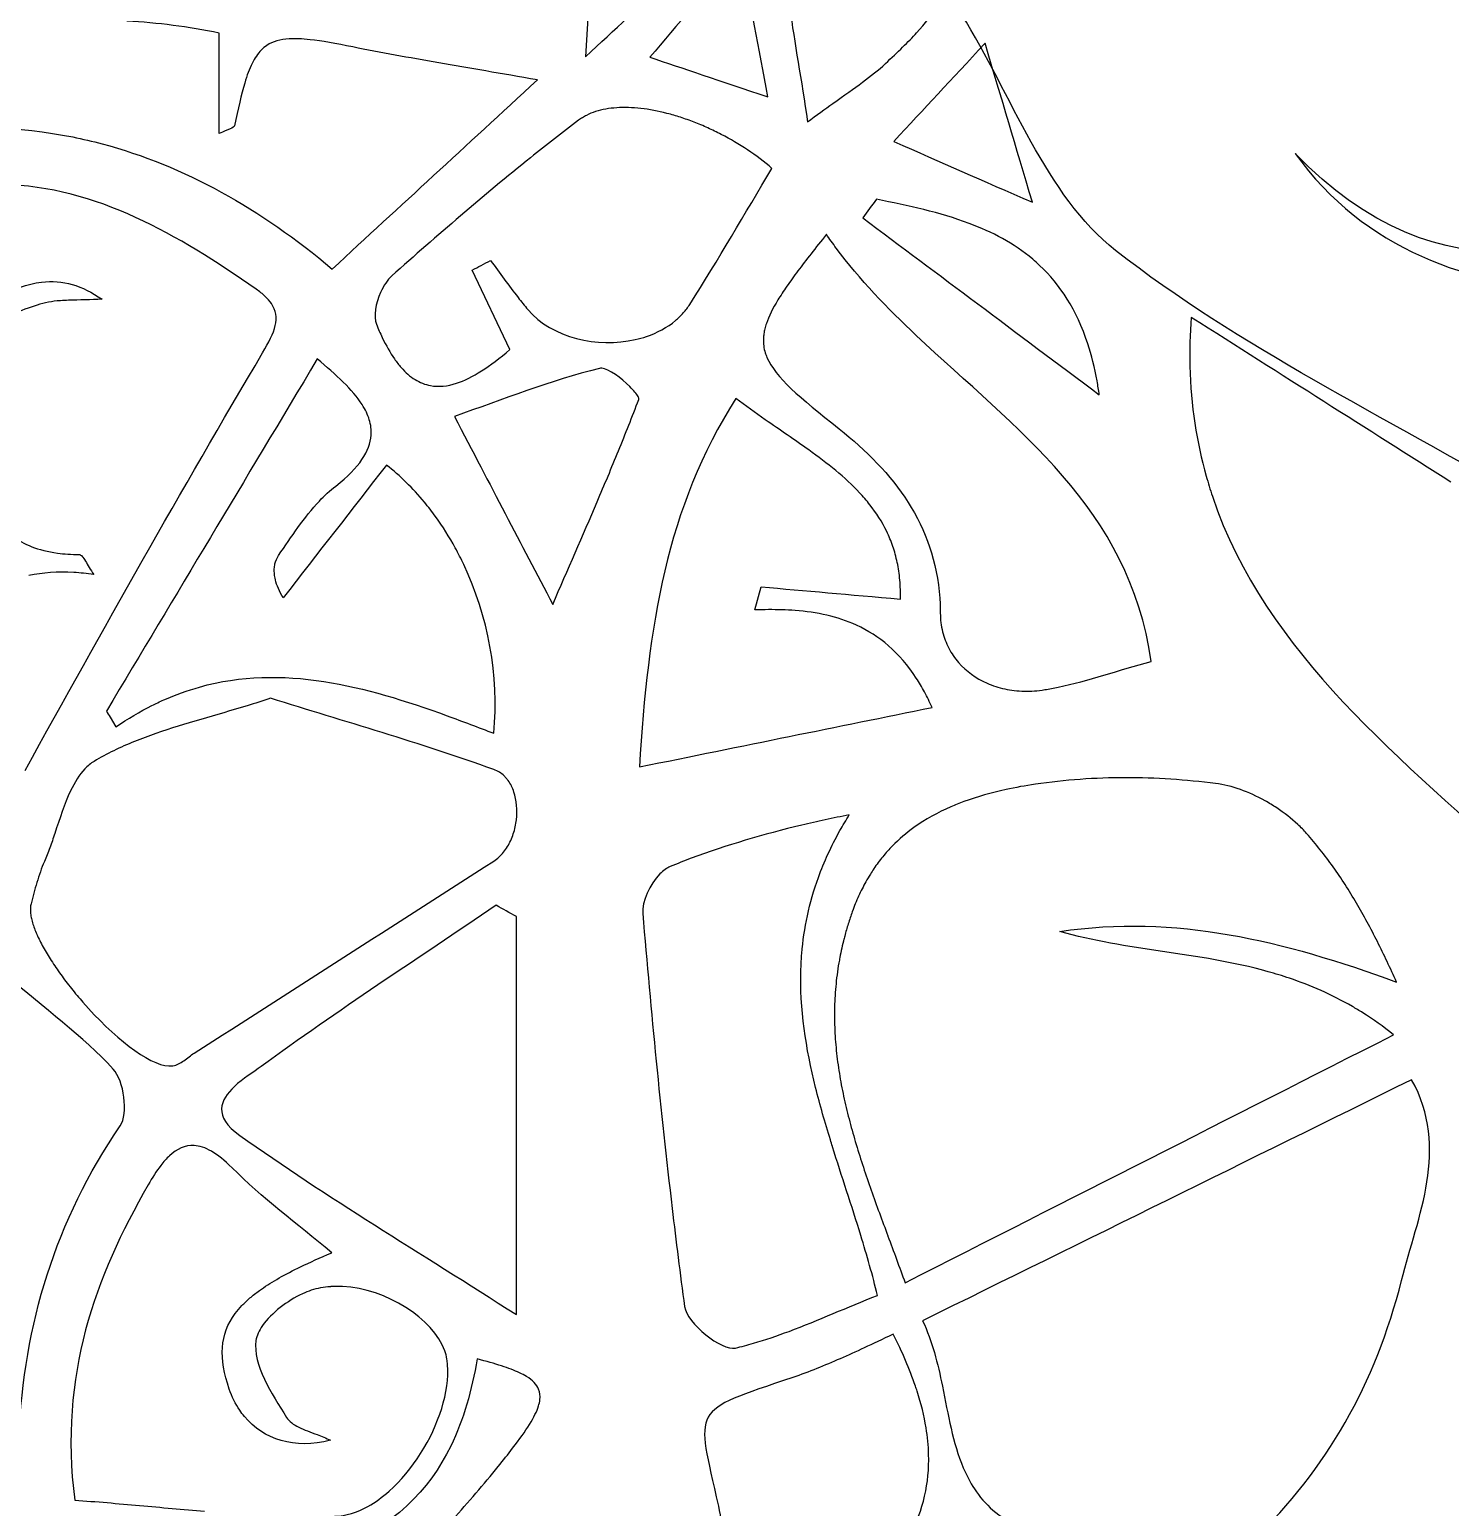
# Model space of a CAD drawing. Extents: x 0 to 430, y 0 to 430.
# Drawn here: x 214.98 to 259.7, y 295.85 to 342.36 of the extents above; entities that cross this region are included whole.
import ezdxf

# ---------------------------------------------------------------- set-up
doc = ezdxf.new("R2010")
doc.units = 0
doc.layers.add('Calque_1', color=7, linetype='CONTINUOUS')

msp = doc.modelspace()

# ---------------------------------------------------------------- linework, layer by layer
at = {"layer": 'Calque_1', "color": 7}
for points in [[(220.94553, 339.08778), (220.94553, 342.24624)], [(242.89709, 342.2537), (242.89709, 342.25422)], [(245.05, 341.93058), (245.04949, 341.93006)], [(222.27103, 341.715), (222.27052, 341.715)], [(221.98164, 341.29229), (221.98164, 341.29177)], [(233.82847, 339.90343), (233.82847, 339.90332)], [(236.32392, 339.2642), (236.32341, 339.2642)], [(216.33858, 338.97775), (216.3391, 338.97775)], [(217.25997, 338.76278), (217.26049, 338.76278)], [(246.53829, 336.9221), (246.5388, 336.9221), (246.5388, 336.92261)], [(240.36497, 335.48196), (240.36497, 335.48248)], [(230.0902, 332.29149), (230.09071, 332.29201), (228.90422, 334.78591)], [(226.02636, 334.08938), (226.02636, 334.08887)], [(238.81318, 334.28092), (238.81318, 334.28041)], [(215.94739, 333.82566), (215.94687, 333.82566)], [(222.58833, 333.73938), (222.58833, 333.7399)], [(235.309, 333.20359), (235.30951, 333.20359)], [(242.88161, 332.73536), (242.8811, 332.73536)], [(224.03386, 331.99378), (224.03423, 331.99378)], [(232.98513, 331.70139), (232.98459, 331.70129)], [(251.49816, 331.76536), (251.49816, 331.76485)], [(234.12769, 330.80842), (234.12769, 330.80893)], [(237.21124, 330.75277), (237.21069, 330.75251)], [(225.44515, 330.55665), (225.44515, 330.55717)], [(239.5036, 329.12806), (239.50309, 329.12806)], [(252.01027, 328.30718), (252.01027, 328.30666)], [(252.20509, 327.67414), (252.20509, 327.67362)], [(216.58506, 325.82303), (216.58557, 325.82303)], [(216.63417, 325.78113), (216.63469, 325.78062)], [(216.73856, 325.63437), (216.73856, 325.63386)], [(242.28635, 325.58667), (242.28635, 325.58719)], [(216.85741, 325.43283), (216.85741, 325.43232)], [(222.68045, 325.38694), (222.68045, 325.38746)], [(237.80187, 324.09581), (238.00289, 324.82238)], [(243.62578, 324.4624), (243.62578, 324.46188)], [(243.64228, 323.99215), (243.64228, 323.99163)], [(243.66038, 323.69449), (243.66038, 323.69397)], [(241.00271, 323.61599), (241.00219, 323.61599)], [(246.60231, 321.5474), (246.60283, 321.5474)], [(217.39588, 320.91021), (217.39588, 320.9097)], [(222.56604, 321.31615), (222.56611, 321.31581)], [(243.38292, 321.02648), (243.38241, 321.027)], [(217.51008, 320.72211), (217.69767, 320.41257)], [(229.58945, 320.21362), (229.58945, 320.21413)], [(249.46671, 318.81463), (249.46731, 318.8147)], [(216.26778, 318.39868), (216.26778, 318.39816)], [(230.14489, 318.55405), (230.14489, 318.55456)], [(230.22289, 318.36439), (230.22289, 318.36491)], [(253.86179, 318.08961), (253.86127, 318.08961)], [(230.26319, 317.26886), (230.26319, 317.26937)], [(230.12211, 316.84097), (230.12211, 316.84149)], [(215.61563, 316.60809), (215.61563, 316.60757)], [(215.44561, 316.17969), (215.44561, 316.17918)], [(241.54944, 315.95338), (241.54944, 315.95286)], [(215.20841, 315.52237), (215.20841, 315.52185)], [(256.74016, 314.87069), (256.74016, 314.8712)], [(215.00787, 314.57617), (215.00787, 314.57565)], [(215.02497, 314.84489), (215.02497, 314.84437)], [(215.03057, 314.42114), (215.03057, 314.42063)], [(230.3, 301.92013), (230.3, 314.44288)], [(257.07761, 314.27176), (257.07761, 314.27228)], [(215.20829, 313.88681), (215.20829, 313.88629)], [(215.40777, 313.48632), (215.40777, 313.4858)], [(240.63322, 313.83361), (240.63322, 313.83309)], [(215.6615, 313.06205), (215.6615, 313.06154)], [(239.28293, 313.27916), (239.28293, 313.27968)], [(215.96019, 312.62435), (215.96019, 312.62384)], [(239.25603, 312.80529), (239.25603, 312.80581)], [(216.29557, 312.18355), (216.29557, 312.18304)], [(240.35908, 312.33289), (240.35908, 312.33237)], [(216.65885, 311.74947), (216.65885, 311.74896)], [(240.32108, 310.86528), (240.32108, 310.86476)], [(257.90653, 310.72368), (257.90653, 310.7242), (257.90601, 310.7242)], [(219.83282, 309.91065), (219.83334, 309.91065)], [(240.37788, 310.14077), (240.37788, 310.14026)], [(240.47865, 309.42041), (240.47865, 309.41989)], [(240.61818, 308.70314), (240.61818, 308.70262)], [(240.79181, 307.98794), (240.79181, 307.98742)], [(220.15439, 307.23946), (220.15437, 307.23975)], [(240.24668, 307.2046), (240.24668, 307.20512)], [(240.99387, 307.27325), (240.99387, 307.27273)], [(219.10689, 306.61136), (219.10689, 306.61085)], [(241.99174, 304.39384), (241.99174, 304.39332)], [(224.48694, 303.86344), (224.48642, 303.86396)], [(242.53331, 302.92364), (242.53331, 302.92313)], [(222.21371, 302.67899), (222.21423, 302.67951)], [(241.66313, 302.52427), (241.66365, 302.52427)], [(221.45097, 301.95759), (221.45097, 301.95811)], [(235.59322, 302.17235), (235.59322, 302.17183)], [(222.30931, 301.57467), (222.30931, 301.57415)], [(242.16129, 301.30162), (242.16078, 301.30162)], [(230.13875, 300.1988), (230.13823, 300.19931)], [(230.40127, 300.08769), (230.40075, 300.08821)], [(230.61779, 299.97194), (230.61728, 299.97245)], [(231.0002, 299.57144), (231.0002, 299.57196)], [(242.91269, 299.51258), (242.91269, 299.5131)], [(221.59411, 298.90765), (221.59411, 298.90817)], [(221.73777, 298.71645), (221.73777, 298.71696)], [(227.94821, 298.96377), (227.94821, 298.96429)], [(228.23346, 297.78396), (228.23346, 297.78344)], [(244.36478, 297.10084), (244.36529, 297.10033)], [(244.71617, 296.43577), (244.71617, 296.43525)]]:
    msp.add_lwpolyline(points, dxfattribs=at)
for points in [[(245.05, 341.93058)], [(241.63159, 337.01822)], [(240.05543, 335.91656)], [(251.53437, 333.30119)], [(240.77844, 317.64634)], [(229.66593, 314.80048)], [(258.47655, 309.31302)], [(229.06957, 300.52436)]]:
    msp.add_lwpolyline(points, close=True, dxfattribs=at)
for points in [[(0.14455, 214.99998), (0.14454, 333.66137), (96.33861, 429.85544), (215, 429.85545)], [(215, 429.85545), (333.66139, 429.85544), (429.85545, 333.66137), (429.85545, 214.99998)], [(233.05177, 351.90154), (232.86002, 348.4226), (232.68739, 345.2915), (232.47868, 341.50218)], [(232.47868, 341.50218), (234.32284, 343.23572), (235.79126, 344.49396), (237.1094, 345.89364)], [(242.89709, 342.25422), (244.01924, 343.47744), (243.8541, 344.08073), (242.6351, 345.7863)], [(237.34608, 344.83737), (236.21354, 343.50267), (235.37397, 342.51349), (234.50284, 341.48667)], [(238.21373, 340.23921), (237.9172, 341.81229), (237.67263, 343.1092), (237.3466, 344.83789)], [(238.91129, 343.04022), (239.04054, 341.94708), (239.28245, 340.78228), (239.45958, 339.45077)], [(249.15818, 335.40777), (246.95757, 337.13395), (245.89243, 340.30716), (244.3169, 342.82646)], [(220.94553, 342.24624), (219.97671, 342.44838), (219.00964, 342.56958), (218.04287, 342.62503)], [(222.44673, 341.86021), (222.38383, 341.81861), (222.32576, 341.77051), (222.27103, 341.715)], [(223.15005, 342.0664), (222.86366, 342.0497), (222.63531, 341.9851), (222.44673, 341.86021)], [(223.80583, 342.0401), (223.55771, 342.0676), (223.34098, 342.0776), (223.15005, 342.0664)], [(225.15251, 341.81117), (224.62081, 341.91839), (224.17799, 341.99884), (223.80583, 342.0401)], [(241.91163, 341.28684), (242.31042, 341.65618), (242.63818, 341.97149), (242.89709, 342.2537)], [(245.04949, 341.93006), (243.9536, 340.748), (243.1563, 339.88872), (242.18041, 338.83619)], [(246.5388, 336.92261), (246.00157, 338.72918), (245.58582, 340.12836), (245.05, 341.93058)], [(222.11704, 341.52638), (222.06904, 341.45608), (222.02424, 341.37836), (221.98164, 341.29229)], [(222.27052, 341.715), (222.21582, 341.6595), (222.16501, 341.5967), (222.11704, 341.52638)], [(227.85984, 341.31094), (226.91239, 341.47558), (226.03055, 341.63408), (225.15251, 341.81117)], [(234.50284, 341.48667), (235.50369, 341.15002), (236.70789, 340.74543), (238.21373, 340.23921)], [(221.86021, 341.0091), (221.82161, 340.90634), (221.78451, 340.79515), (221.74858, 340.67476)], [(221.98164, 341.29177), (221.93904, 341.20567), (221.89874, 341.11187), (221.86021, 341.0091)], [(230.96043, 340.77299), (229.81993, 340.97523), (228.80726, 341.1463), (227.85984, 341.31094)], [(240.25901, 340.0311), (240.97817, 340.54434), (241.47554, 340.88283), (241.91163, 341.28684)], [(221.74858, 340.67476), (221.64071, 340.3135), (221.54162, 339.87118), (221.43284, 339.33427)], [(224.50294, 334.82349), (226.68426, 336.83321), (228.6719, 338.66484), (230.96043, 340.77299)], [(239.45958, 339.45077), (239.75465, 339.66977), (240.01922, 339.85997), (240.25901, 340.0311)], [(232.25389, 339.50249), (232.00002, 339.31022), (231.74692, 339.1156), (231.49579, 338.91958)], [(232.37533, 339.58569), (232.33333, 339.55959), (232.29273, 339.53189), (232.25389, 339.50249)], [(232.50658, 339.65909), (232.46158, 339.63629), (232.41738, 339.61179), (232.37533, 339.58569)], [(232.79391, 339.7764), (232.69278, 339.7438), (232.59672, 339.7047), (232.50658, 339.65909)], [(233.45898, 339.89732), (233.22016, 339.88142), (232.99638, 339.84162), (232.79391, 339.7764)], [(233.82847, 339.90332), (233.70197, 339.90732), (233.57832, 339.90532), (233.45898, 339.89732)], [(234.21759, 339.87553), (234.08519, 339.89053), (233.95499, 339.89973), (233.82847, 339.90343)], [(235.03976, 339.72102), (234.7587, 339.79332), (234.48275, 339.84557), (234.21759, 339.87553)], [(235.46454, 339.59752), (235.32196, 339.64362), (235.18029, 339.68482), (235.03976, 339.72102)], [(235.89398, 339.44507), (235.75061, 339.50067), (235.60713, 339.55141), (235.46454, 339.59752)], [(210.99627, 339.10694), (212.85629, 339.37494), (214.63548, 339.31992), (216.33858, 338.97775)], [(221.43284, 339.33427), (221.41804, 339.26147), (221.22589, 339.22454), (220.94553, 339.08778)], [(236.32341, 339.2642), (236.18055, 339.3289), (236.03733, 339.38947), (235.89398, 339.44507)], [(236.74974, 339.0575), (236.60867, 339.1308), (236.46678, 339.19954), (236.32392, 339.2642)], [(238.34344, 337.99038), (237.859, 338.40401), (237.31401, 338.76434), (236.74974, 339.0575)], [(216.3391, 338.97775), (216.64858, 338.91555), (216.9555, 338.8437), (217.25997, 338.76278)], [(217.26049, 338.76278), (219.84969, 338.07455), (222.2587, 336.71659), (224.50294, 334.82349)], [(231.49579, 338.91958), (231.24467, 338.72357), (230.99458, 338.52572), (230.74597, 338.32633)], [(242.18041, 338.83619), (243.67772, 338.17874), (244.93974, 337.6241), (246.53829, 336.9221)], [(230.74597, 338.32633), (229.25382, 337.12957), (227.80508, 335.87496), (226.37569, 334.6046)], [(269.17202, 337.99054), (264.08842, 335.0238), (259.34702, 333.77017), (254.80637, 338.46117)], [(254.80637, 338.46117), (257.0165, 335.41022), (260.19494, 334.35596), (263.82936, 334.04365)], [(235.75806, 333.71054), (236.65498, 335.12056), (237.48916, 336.57076), (238.34344, 337.99038)], [(222.1067, 334.19155), (219.65201, 335.89577), (217.11, 337.40753), (214.11649, 337.48799)], [(241.63161, 337.01822), (241.48798, 336.82326), (241.34371, 336.62825), (241.20011, 336.43325)], [(244.54511, 336.26065), (243.6298, 336.60259), (242.63442, 336.81551), (241.63159, 337.01822)], [(241.20011, 336.43325), (243.5883, 334.64744), (245.97649, 332.862), (248.64617, 330.86615)], [(245.60034, 335.78109), (245.26454, 335.96675), (244.91123, 336.12387), (244.54511, 336.26065)], [(240.05548, 335.91648), (239.71373, 335.48544), (239.41557, 335.10461), (239.16147, 334.76358)], [(240.36497, 335.48248), (240.25909, 335.62506), (240.15592, 335.76949), (240.05543, 335.91656)], [(246.55067, 335.13152), (246.25451, 335.38126), (245.93614, 335.59543), (245.60034, 335.78109)], [(242.8811, 332.73536), (241.97286, 333.59118), (241.10607, 334.48405), (240.36497, 335.48196)], [(262.12855, 327.52501), (257.62647, 330.18841), (253.04643, 332.35766), (249.15818, 335.40777)], [(228.90422, 334.78591), (229.0987, 334.8879), (229.29292, 334.98933), (229.48713, 335.09132)], [(229.48713, 335.09132), (229.77906, 334.70511), (230.0577, 334.30729), (230.35478, 333.9255)], [(246.76823, 334.93721), (246.69693, 335.00431), (246.6248, 335.069), (246.55067, 335.13152)], [(248.28338, 332.4676), (247.93181, 333.53964), (247.409, 334.3339), (246.76823, 334.93721)], [(215.02083, 334.34865), (215.13487, 334.37755), (215.24714, 334.39895), (215.35776, 334.41275)], [(215.35776, 334.41275), (216.02145, 334.49505), (216.62995, 334.30705), (217.25894, 333.87376)], [(226.37569, 334.6046), (226.24348, 334.48707), (226.12018, 334.29916), (226.02636, 334.08938)], [(239.16147, 334.76358), (239.03443, 334.59307), (238.91814, 334.43291), (238.81318, 334.28092)], [(214.31131, 334.08303), (214.55712, 334.20265), (214.7929, 334.29092), (215.02083, 334.34865)], [(222.39299, 333.96314), (222.31329, 334.03804), (222.21825, 334.11411), (222.1067, 334.19155)], [(222.58833, 333.7399), (222.53753, 333.8143), (222.4728, 333.88812), (222.39299, 333.96314)], [(226.02636, 334.08887), (225.87013, 333.73933), (225.79495, 333.32947), (225.89407, 333.08583)], [(230.35478, 333.9255), (230.45378, 333.79824), (230.55473, 333.67298), (230.65915, 333.55033)], [(238.81318, 334.28041), (238.70832, 334.12856), (238.61424, 333.98543), (238.53154, 333.84943)], [(215.21462, 333.68717), (214.72014, 333.51656), (214.14156, 333.3371), (213.69275, 333.05775)], [(215.94687, 333.82566), (215.6925, 333.80576), (215.44654, 333.76716), (215.21462, 333.68717)], [(216.20422, 333.84016), (216.11782, 333.83716), (216.03218, 333.83216), (215.94739, 333.82566)], [(217.25894, 333.87376), (216.90594, 333.84666), (216.54976, 333.85336), (216.20422, 333.84016)], [(222.31341, 332.18857), (222.70001, 332.84268), (222.89251, 333.29335), (222.58833, 333.73938)], [(230.65915, 333.55033), (231.43332, 332.64146), (232.84997, 332.33193), (234.04189, 332.60206)], [(235.55343, 333.43975), (235.62853, 333.52435), (235.69705, 333.6146), (235.75806, 333.71054)], [(238.53154, 333.84943), (238.36589, 333.57704), (238.2449, 333.3337), (238.16877, 333.1089)], [(225.89407, 333.08583), (225.95357, 332.93943), (226.01413, 332.80159), (226.07597, 332.6719)], [(234.39226, 332.70026), (234.73364, 332.81606), (235.04702, 332.98435), (235.309, 333.20359)], [(235.30951, 333.20359), (235.39691, 333.27669), (235.47836, 333.3552), (235.55343, 333.43975)], [(238.16877, 333.1089), (238.14977, 333.0527), (238.13357, 332.99809), (238.12017, 332.94405)], [(251.53436, 333.30119), (251.49736, 332.77325), (251.48576, 332.26188), (251.49816, 331.76536)], [(259.71268, 328.12011), (257.06731, 329.79405), (254.42345, 331.4702), (251.53437, 333.30119)], [(226.07597, 332.6719), (226.19964, 332.4125), (226.32814, 332.18606), (226.46251, 331.99287)], [(234.04189, 332.60206), (234.1611, 332.62906), (234.27841, 332.66166), (234.39226, 332.70026)], [(238.07367, 332.62986), (238.06767, 332.47762), (238.08677, 332.33139), (238.13157, 332.18648)], [(238.08867, 332.78437), (238.08067, 332.73217), (238.07577, 332.68061), (238.07367, 332.62986)], [(238.12017, 332.94405), (238.10667, 332.88985), (238.09647, 332.83675), (238.08867, 332.78437)], [(250.27961, 322.47656), (249.59628, 327.29957), (245.99585, 329.80091), (242.88161, 332.73536)], [(214.83841, 319.04519), (217.26984, 323.45993), (219.74986, 327.84946), (222.31341, 332.18857)], [(228.41795, 331.23009), (228.90948, 331.38984), (229.46227, 331.7452), (230.09071, 332.29049)], [(230.09071, 332.29049), (230.09055, 332.29075), (230.09046, 332.29126), (230.0902, 332.29149)], [(238.13157, 332.18648), (238.14647, 332.13818), (238.16417, 332.09048), (238.18477, 332.0423)], [(248.57587, 331.29971), (248.49867, 331.72197), (248.40057, 332.11025), (248.28338, 332.4676)], [(224.03423, 331.99378), (221.74038, 328.16423), (219.56828, 324.53739), (217.39588, 320.91021)], [(225.44515, 330.55717), (225.14386, 331.0293), (224.63167, 331.49657), (224.03386, 331.99378)], [(226.46251, 331.99287), (226.52971, 331.89627), (226.59847, 331.80795), (226.6687, 331.72777)], [(226.6687, 331.72777), (226.7389, 331.64757), (226.81068, 331.57563), (226.88419, 331.51176)], [(232.91589, 331.69729), (231.37453, 331.32042), (229.8879, 330.71904), (228.34873, 330.18627)], [(232.98459, 331.70129), (232.95959, 331.70329), (232.93639, 331.70207), (232.91589, 331.69729)], [(233.87396, 331.12106), (233.60718, 331.38757), (233.21239, 331.68202), (232.98513, 331.70139)], [(238.18477, 332.0423), (238.45296, 331.41617), (239.2039, 330.78918), (240.45388, 329.79592)], [(251.49816, 331.76485), (251.52916, 330.52375), (251.70935, 329.3772), (252.01027, 328.30718)], [(226.88419, 331.51176), (227.0312, 331.384), (227.18508, 331.2891), (227.34669, 331.22599)], [(227.34669, 331.22599), (227.42749, 331.19449), (227.51043, 331.17069), (227.59526, 331.15519)], [(227.59526, 331.15519), (227.84973, 331.10859), (228.12293, 331.13429), (228.41795, 331.23009)], [(248.64617, 330.86615), (248.62517, 331.01458), (248.60157, 331.15896), (248.57587, 331.29971)], [(233.51482, 329.10468), (233.73302, 329.63963), (233.94525, 330.17569), (234.14889, 330.71492)], [(234.12769, 330.80893), (234.08579, 330.88963), (233.99239, 331.00272), (233.87396, 331.12106)], [(234.14889, 330.71492), (234.15689, 330.73582), (234.14837, 330.76832), (234.12769, 330.80842)], [(237.21069, 330.75251), (235.0134, 327.30261), (234.44429, 323.59468), (234.17212, 319.15476)], [(238.13366, 330.07942), (237.82424, 330.29562), (237.51448, 330.51841), (237.21124, 330.75277)], [(225.67149, 330.08175), (225.62259, 330.24136), (225.54545, 330.39941), (225.44515, 330.55665)], [(225.72939, 329.59599), (225.74129, 329.76069), (225.72039, 329.92198), (225.67149, 330.08175)], [(228.34873, 330.18627), (229.50577, 327.9719), (230.4256, 326.21152), (231.4426, 324.2657)], [(239.50309, 329.12806), (239.0614, 329.44452), (238.59793, 329.75504), (238.13366, 330.07942)], [(240.45388, 329.79592), (242.18097, 328.42344), (243.46586, 326.76996), (243.62578, 324.4624)], [(224.61369, 327.99453), (225.36372, 328.57952), (225.69371, 329.10191), (225.72939, 329.59599)], [(232.84406, 327.50168), (233.07248, 328.03643), (233.29663, 328.56977), (233.51482, 329.10468)], [(241.09937, 327.78396), (240.64155, 328.27369), (240.09239, 328.70619), (239.5036, 329.12806)], [(226.20981, 328.65341), (225.12923, 327.26433), (224.04678, 325.8724), (222.96401, 324.48054)], [(227.40715, 327.48656), (227.04436, 327.9248), (226.64345, 328.31764), (226.20981, 328.65341)], [(224.10003, 327.52273), (224.2613, 327.69339), (224.43159, 327.85254), (224.61369, 327.99453)], [(252.01027, 328.30666), (252.07047, 328.09279), (252.13549, 327.88204), (252.20509, 327.67414)], [(222.81535, 325.80862), (223.21348, 326.39306), (223.61637, 327.01075), (224.10003, 327.52273)], [(227.757, 327.03387), (227.64467, 327.18957), (227.52808, 327.34047), (227.40715, 327.48656)], [(231.4426, 324.2657), (231.91431, 325.35881), (232.38723, 326.43221), (232.84406, 327.50168)], [(241.42493, 327.40517), (241.3227, 327.53552), (241.21385, 327.6615), (241.09937, 327.78396)], [(252.20509, 327.67362), (253.87703, 322.68055), (258.21074, 319.36756), (262.13575, 315.74257)], [(228.37661, 326.04788), (228.18853, 326.39241), (227.98166, 326.72248), (227.757, 327.03387)], [(241.95358, 326.56543), (241.80784, 326.86652), (241.6294, 327.14446), (241.42493, 327.40517)], [(242.14685, 326.09569), (242.09105, 326.25853), (242.02646, 326.41488), (241.95358, 326.56543)], [(214.44251, 326.4225), (214.78328, 326.15676), (215.24108, 325.96679), (215.86103, 325.88403)], [(228.64429, 325.52078), (228.55999, 325.7), (228.47064, 325.87562), (228.37661, 326.04788)], [(242.22385, 325.84661), (242.20055, 325.93141), (242.17475, 326.01427), (242.14685, 326.09569)], [(215.86103, 325.88403), (216.06773, 325.85643), (216.29249, 325.84073), (216.53696, 325.83803)], [(216.53696, 325.83803), (216.55306, 325.83803), (216.56886, 325.83303), (216.58506, 325.82303)], [(216.58557, 325.82303), (216.60167, 325.81303), (216.61767, 325.79903), (216.63417, 325.78113)], [(216.63469, 325.78062), (216.66769, 325.74472), (216.70199, 325.69422), (216.73856, 325.63437)], [(216.73856, 325.63386), (216.77526, 325.57386), (216.81456, 325.50502), (216.85741, 325.43283)], [(222.70115, 325.54094), (222.72305, 325.63944), (222.76135, 325.72938), (222.81535, 325.80862)], [(242.28635, 325.58719), (242.26785, 325.67549), (242.24715, 325.76184), (242.22385, 325.84661)], [(242.36745, 325.03477), (242.35075, 325.22658), (242.32335, 325.41008), (242.28635, 325.58667)], [(216.3701, 325.27368), (215.8614, 325.30058), (215.39045, 325.26768), (214.95624, 325.18018)], [(216.67964, 325.24988), (216.57489, 325.26008), (216.47184, 325.26828), (216.3701, 325.27368)], [(216.99849, 325.21218), (216.89088, 325.22728), (216.78424, 325.23968), (216.67964, 325.24988)], [(216.85741, 325.43232), (216.90031, 325.36012), (216.94671, 325.28491), (216.99849, 325.21218)], [(222.68545, 325.22209), (222.67945, 325.27889), (222.67845, 325.33367), (222.68045, 325.38694)], [(222.68045, 325.38746), (222.68345, 325.44076), (222.69045, 325.49169), (222.70115, 325.54094)], [(222.71545, 325.04743), (222.70115, 325.10713), (222.69125, 325.16533), (222.68545, 325.22209)], [(229.58945, 320.21413), (229.76285, 322.03119), (229.4034, 323.90785), (228.64429, 325.52078)], [(222.96401, 324.48054), (222.84086, 324.67681), (222.75841, 324.86836), (222.71545, 325.04743)], [(238.00289, 324.82238), (239.3856, 324.70014), (240.76848, 324.5776), (242.38505, 324.43429)], [(242.38505, 324.43429), (242.39005, 324.64278), (242.38426, 324.84296), (242.36745, 325.03477)], [(243.62578, 324.46188), (243.63638, 324.30821), (243.64188, 324.15173), (243.64228, 323.99215)], [(238.23285, 324.10381), (238.09034, 324.10328), (237.94667, 324.10081), (237.80187, 324.09581)], [(239.07259, 324.07591), (238.79829, 324.09721), (238.51788, 324.10511), (238.23285, 324.10381)], [(241.00219, 323.61599), (240.40672, 323.88805), (239.75833, 324.02279), (239.07259, 324.07591)], [(243.64228, 323.99163), (243.64254, 323.8904), (243.64828, 323.79125), (243.66038, 323.69449)], [(243.66038, 323.69397), (243.68388, 323.50014), (243.72998, 323.31612), (243.79577, 323.14258)], [(242.88683, 321.94684), (242.3548, 322.76511), (241.7171, 323.2895), (241.00271, 323.61599)], [(243.79577, 323.14258), (243.82867, 323.05578), (243.86637, 322.9715), (243.90894, 322.8904)], [(243.90894, 322.8904), (243.99404, 322.72823), (244.09798, 322.5779), (244.21796, 322.44082)], [(220.32645, 321.6683), (222.94551, 322.40201), (225.53814, 321.7029), (228.11719, 320.76655)], [(244.21796, 322.44082), (244.45792, 322.16665), (244.76257, 321.94575), (245.113, 321.79125)], [(247.34646, 321.6642), (248.31165, 321.86566), (249.26218, 322.19921), (250.27961, 322.47656)], [(243.14418, 321.51276), (243.06148, 321.66595), (242.97552, 321.81044), (242.88683, 321.94684)], [(219.20197, 321.26265), (219.57727, 321.42943), (219.95228, 321.5635), (220.32645, 321.6683)], [(243.38241, 321.027), (243.30601, 321.19788), (243.22686, 321.35957), (243.14418, 321.51276)], [(245.113, 321.79125), (245.28823, 321.71395), (245.47504, 321.65344), (245.67059, 321.6109)], [(245.67059, 321.6109), (245.76839, 321.5896), (245.86838, 321.5727), (245.97031, 321.5608)], [(245.97031, 321.5608), (246.17402, 321.5368), (246.38562, 321.5319), (246.60231, 321.5474)], [(246.60283, 321.5474), (246.71127, 321.5554), (246.82071, 321.5679), (246.93149, 321.5862)], [(246.93149, 321.5862), (247.07021, 321.6091), (247.20857, 321.6354), (247.34646, 321.6642)], [(217.39588, 320.9097), (217.43388, 320.8471), (217.47208, 320.78467), (217.51008, 320.72211)], [(217.69767, 320.41257), (218.07461, 320.67283), (218.4511, 320.89589), (218.8268, 321.08488)], [(218.8268, 321.08488), (218.95189, 321.14778), (219.07702, 321.2071), (219.20197, 321.26265)], [(221.8261, 321.07965), (220.84213, 320.77919), (219.87005, 320.52557), (218.95444, 320.20632)], [(222.56611, 321.31581), (222.31943, 321.23301), (222.07198, 321.15477), (221.8261, 321.07965)], [(226.07745, 320.23405), (224.90198, 320.599), (223.72691, 320.95104), (222.56604, 321.31615)], [(234.17212, 319.15476), (237.47011, 319.82502), (240.37104, 320.41443), (243.38292, 321.02648)], [(228.11719, 320.76655), (228.60844, 320.58818), (229.09907, 320.40094), (229.58945, 320.21362)], [(218.95444, 320.20632), (218.72565, 320.12652), (218.49956, 320.04233), (218.27851, 319.95259)], [(229.5899, 319.0734), (228.42861, 319.49101), (227.25292, 319.86909), (226.07745, 320.23405)], [(218.27851, 319.95259), (217.83629, 319.77302), (217.41071, 319.56995), (217.00779, 319.32937)], [(216.71685, 319.09321), (216.53993, 318.90729), (216.39494, 318.66825), (216.26778, 318.39868)], [(216.85586, 319.2224), (216.80756, 319.1831), (216.76096, 319.1396), (216.71685, 319.09321)], [(217.00779, 319.32937), (216.95479, 319.29777), (216.90425, 319.26187), (216.85586, 319.2224)], [(229.76611, 318.9881), (229.71171, 319.0222), (229.6527, 319.0508), (229.5899, 319.0734)], [(229.91649, 318.87028), (229.87029, 318.91448), (229.82059, 318.95398), (229.76611, 318.9881)], [(229.98469, 318.79228), (229.96239, 318.81848), (229.94119, 318.84668), (229.91649, 318.87028)], [(230.04309, 318.72458), (230.02549, 318.74908), (230.00409, 318.76958), (229.98469, 318.79228)], [(230.14489, 318.55456), (230.11499, 318.61476), (230.08109, 318.6717), (230.04309, 318.72458)], [(246.63337, 318.61006), (246.32151, 318.56366), (246.01288, 318.50879), (245.7094, 318.44315)], [(249.46731, 318.8147), (248.51432, 318.81391), (247.56203, 318.7484), (246.63337, 318.61006)], [(252.30581, 318.63222), (251.37362, 318.75157), (250.41969, 318.81543), (249.46671, 318.81463)], [(253.86127, 318.08961), (253.35911, 318.36865), (252.81582, 318.56701), (252.30581, 318.63222)], [(216.26778, 318.39816), (216.07703, 317.99379), (215.92689, 317.52179), (215.77272, 317.06129)], [(230.22289, 318.36491), (230.20089, 318.43081), (230.17469, 318.49401), (230.14489, 318.55405)], [(230.30039, 317.49416), (230.33529, 317.79527), (230.31069, 318.10056), (230.22289, 318.36439)], [(245.7094, 318.44315), (245.25418, 318.34465), (244.81094, 318.22178), (244.387, 318.06591)], [(240.77843, 317.64634), (240.52257, 317.59624), (240.26977, 317.54463), (240.02034, 317.49079)], [(240.48285, 317.15025), (240.57525, 317.31512), (240.67382, 317.4804), (240.77844, 317.64634)], [(243.96997, 317.899), (243.55953, 317.72013), (243.17118, 317.50548), (242.8119, 317.24632)], [(244.387, 318.06591), (244.24568, 318.01391), (244.10671, 317.9586), (243.96997, 317.899)], [(254.22921, 317.86585), (254.11005, 317.94485), (253.98722, 318.01989), (253.86179, 318.08961)], [(254.89118, 317.34702), (254.69169, 317.53278), (254.46777, 317.70764), (254.22921, 317.86585)], [(230.12211, 316.84149), (230.18351, 316.97643), (230.23083, 317.12069), (230.26319, 317.26886)], [(230.26319, 317.26937), (230.27939, 317.34357), (230.29169, 317.4188), (230.30039, 317.49416)], [(239.28137, 317.32336), (238.06346, 317.03392), (236.91597, 316.6918), (235.80509, 316.27898)], [(240.02034, 317.49079), (239.7709, 317.43699), (239.52491, 317.38124), (239.28137, 317.32336)], [(242.8119, 317.24632), (242.57249, 317.07364), (242.34611, 316.88119), (242.13494, 316.66651)], [(255.17127, 317.06125), (255.08487, 317.15845), (254.99083, 317.25423), (254.89118, 317.34702)], [(215.77272, 317.06129), (215.72132, 316.9078), (215.66962, 316.75608), (215.61563, 316.60809)], [(230.01928, 316.64667), (230.05708, 316.70867), (230.09148, 316.77358), (230.12211, 316.84097)], [(239.80537, 315.67953), (239.98195, 316.16552), (240.20557, 316.65562), (240.48285, 317.15025)], [(255.60121, 316.5481), (255.46243, 316.72327), (255.31945, 316.89451), (255.17127, 317.06125)], [(215.61563, 316.60757), (215.56163, 316.45975), (215.50552, 316.31616), (215.44561, 316.17969)], [(229.58519, 316.18933), (229.64369, 316.22673), (229.69882, 316.26943), (229.75056, 316.31646)], [(229.75056, 316.31646), (229.80226, 316.36346), (229.85036, 316.41466), (229.89525, 316.46994)], [(229.89525, 316.46994), (229.94005, 316.52524), (229.98145, 316.58456), (230.01928, 316.64667)], [(235.80509, 316.27898), (235.58307, 316.19648), (235.36196, 316.11097), (235.1426, 316.02267)], [(241.83005, 316.32752), (241.73235, 316.20873), (241.6387, 316.08424), (241.54944, 315.95338)], [(242.13494, 316.66651), (242.02935, 316.55918), (241.92775, 316.4463), (241.83005, 316.32752)], [(256.3836, 315.45102), (256.13863, 315.83117), (255.87882, 316.19777), (255.60121, 316.5481)], [(215.44561, 316.17918), (215.35251, 315.96683), (215.27598, 315.74648), (215.20841, 315.52237)], [(220.16148, 310.14888), (223.30246, 312.16253), (226.44012, 314.18196), (229.58519, 316.18933)], [(234.81859, 315.78599), (234.5039, 315.45912), (234.24367, 314.90796), (234.27444, 314.5473)], [(235.1426, 316.02267), (235.0344, 315.97897), (234.9234, 315.8948), (234.81859, 315.78599)], [(241.54944, 315.95286), (241.51144, 315.89726), (241.47724, 315.83611), (241.44092, 315.7782)], [(215.20841, 315.52185), (215.14091, 315.29789), (215.08209, 315.07061), (215.02497, 314.84489)], [(239.28293, 313.27968), (239.34733, 314.07097), (239.51109, 314.86956), (239.80537, 315.67953)], [(241.18254, 315.31776), (241.14454, 315.24236), (241.10384, 315.17028), (241.06834, 315.09142)], [(241.2952, 315.54204), (241.2552, 315.47054), (241.2202, 315.39249), (241.18254, 315.31776)], [(241.44092, 315.7782), (241.39182, 315.7), (241.34122, 315.62443), (241.2952, 315.54204)], [(256.74016, 314.8712), (256.62457, 315.06778), (256.50608, 315.26094), (256.3836, 315.45102)], [(241.06834, 315.09142), (240.99754, 314.93436), (240.93164, 314.77052), (240.87093, 314.59946)], [(257.07761, 314.27228), (256.96815, 314.47457), (256.85568, 314.67424), (256.74016, 314.87069)], [(215.02497, 314.84437), (215.00487, 314.76507), (214.99957, 314.67526), (215.00787, 314.57617)], [(215.00787, 314.57565), (215.01187, 314.52625), (215.01987, 314.47482), (215.03057, 314.42114)], [(215.03057, 314.42063), (215.04127, 314.36693), (215.05507, 314.31128), (215.07187, 314.25371)], [(229.66593, 314.80048), (227.19073, 313.12025), (224.679, 311.48955), (222.26535, 309.72482)], [(230.3, 314.44288), (230.08884, 314.56244), (229.8771, 314.68122), (229.66593, 314.80048)], [(234.27444, 314.5473), (234.53888, 311.44709), (234.8368, 308.34821), (235.20306, 305.25847)], [(240.87093, 314.59946), (240.82523, 314.47082), (240.78293, 314.34264), (240.74329, 314.21498)], [(247.39968, 313.97568), (251.03767, 314.52433), (254.45025, 313.68606), (257.99852, 312.38405)], [(215.07187, 314.25371), (215.10577, 314.1381), (215.15177, 314.01544), (215.20829, 313.88681)], [(240.74329, 314.21498), (240.70369, 314.08733), (240.66699, 313.96034), (240.63322, 313.83361)], [(253.96414, 312.70961), (251.74129, 313.33015), (249.49732, 313.37355), (247.39968, 313.97568)], [(257.39852, 313.65733), (257.29428, 313.86483), (257.18707, 314.06946), (257.07761, 314.27176)], [(215.20829, 313.88629), (215.26469, 313.75797), (215.33185, 313.6242), (215.40777, 313.48632)], [(215.40777, 313.4858), (215.48367, 313.34789), (215.56898, 313.20614), (215.6615, 313.06205)], [(240.61012, 313.74059), (240.55992, 313.5442), (240.51632, 313.34893), (240.47938, 313.15458)], [(240.61412, 313.75459), (240.61312, 313.74959), (240.61212, 313.74559), (240.61012, 313.74059)], [(240.63322, 313.83309), (240.62622, 313.80679), (240.62092, 313.78079), (240.61412, 313.75459)], [(257.70445, 313.02687), (257.60455, 313.23909), (257.50283, 313.44968), (257.39852, 313.65733)], [(215.6615, 313.06154), (215.754, 312.91743), (215.85402, 312.77123), (215.96019, 312.62435)], [(239.25603, 312.80581), (239.26103, 312.96331), (239.27003, 313.12108), (239.28293, 313.27916)], [(240.46388, 313.07858), (240.44118, 312.95339), (240.42138, 312.82886), (240.40398, 312.70444)], [(240.47938, 313.15458), (240.47438, 313.12928), (240.46848, 313.10388), (240.46388, 313.07858)], [(257.999, 312.38453), (257.9026, 312.60069), (257.80438, 312.81465), (257.70445, 313.02687)], [(217.60776, 309.6486), (216.6545, 310.6807), (215.49492, 311.52231), (214.101, 312.70784)], [(215.96019, 312.62384), (216.06637, 312.47695), (216.17872, 312.32983), (216.29557, 312.18355)], [(239.71854, 309.06185), (239.4112, 310.3007), (239.2146, 311.54411), (239.25603, 312.80529)], [(240.40398, 312.70444), (240.38648, 312.58019), (240.37148, 312.45643), (240.35908, 312.33289)], [(254.63025, 312.50497), (254.40854, 312.57967), (254.18643, 312.64756), (253.96414, 312.70961)], [(216.29557, 312.18304), (216.41243, 312.03676), (216.53428, 311.89175), (216.65885, 311.74947)], [(240.35908, 312.33237), (240.34668, 312.20901), (240.33668, 312.08611), (240.32908, 311.9634)], [(256.61049, 311.6151), (255.95669, 311.99427), (255.29534, 312.28078), (254.63025, 312.50497)], [(257.99852, 312.38405), (257.99836, 312.38431), (257.99826, 312.38482), (257.998, 312.38505)], [(257.998, 312.38505), (257.99826, 312.38492), (257.99877, 312.3848), (257.999, 312.38453)], [(216.65885, 311.74896), (217.59377, 310.68126), (218.70452, 309.77423), (219.36566, 309.74443)], [(240.32908, 311.9634), (240.32108, 311.84035), (240.31608, 311.71791), (240.31308, 311.59547)], [(256.93708, 311.4177), (256.82857, 311.4862), (256.71945, 311.55191), (256.61049, 311.6151)], [(240.31308, 311.59547), (240.30708, 311.35093), (240.31008, 311.10771), (240.32108, 310.86528)], [(257.90601, 310.7242), (257.5855, 310.98238), (257.26249, 311.21229), (256.93708, 311.4177)], [(240.32108, 310.86476), (240.33218, 310.62251), (240.35138, 310.38135), (240.37788, 310.14077)], [(242.53331, 302.92313), (247.73482, 305.56248), (252.71074, 308.08733), (257.90653, 310.72368)], [(219.36566, 309.74443), (219.40976, 309.74243), (219.45186, 309.74416), (219.49176, 309.75043)], [(219.49176, 309.75043), (219.55126, 309.75943), (219.60918, 309.78033), (219.6659, 309.80833)], [(219.6659, 309.80833), (219.7225, 309.83633), (219.77788, 309.87203), (219.83282, 309.91065)], [(219.83334, 309.91065), (219.94347, 309.98815), (220.05139, 310.07832), (220.16148, 310.14888)], [(240.37788, 310.14026), (240.40438, 309.89968), (240.43838, 309.65973), (240.47865, 309.42041)], [(217.82945, 307.85646), (218.09506, 308.2448), (217.95214, 309.27557), (217.60776, 309.6486)], [(222.26535, 309.72482), (222.03517, 309.55652), (221.69178, 309.34501), (221.42406, 309.09592)], [(240.47865, 309.41989), (240.51895, 309.18056), (240.56575, 308.94164), (240.61818, 308.70314)], [(258.47658, 309.31302), (253.2871, 306.75513), (248.25154, 304.27309), (243.08423, 301.72589)], [(258.15667, 302.99764), (258.66272, 305.01403), (259.68146, 307.15009), (258.47655, 309.31302)], [(221.42406, 309.09592), (220.97803, 308.6808), (220.74252, 308.1606), (221.59201, 307.55958)], [(240.18208, 307.41906), (240.01394, 307.96648), (239.85447, 308.5139), (239.71854, 309.06185)], [(240.61818, 308.70262), (240.67058, 308.46411), (240.72894, 308.22605), (240.79181, 307.98794)], [(240.79181, 307.98742), (240.85471, 307.7493), (240.92222, 307.5114), (240.99387, 307.27325)], [(214.63947, 298.04776), (214.80359, 301.6145), (215.79546, 304.88347), (217.82945, 307.85646)], [(221.59201, 307.55958), (224.3454, 305.61106), (227.25011, 303.87609), (230.3, 301.92013)], [(240.24668, 307.20512), (240.22448, 307.27652), (240.20398, 307.3477), (240.18208, 307.41906)], [(220.15437, 307.23975), (219.86943, 307.25525), (219.61773, 307.13585), (219.38232, 306.9178)], [(221.35018, 306.54183), (220.88572, 307.00876), (220.49631, 307.22088), (220.15439, 307.23946)], [(241.14017, 304.40942), (240.8521, 305.34628), (240.53614, 306.27622), (240.24668, 307.2046)], [(240.99387, 307.27273), (241.06547, 307.03458), (241.14146, 306.79615), (241.22021, 306.55753)], [(219.10689, 306.61085), (218.97218, 306.43593), (218.84087, 306.23045), (218.71001, 306.0021)], [(219.38232, 306.9178), (219.28822, 306.8306), (219.19666, 306.72792), (219.10689, 306.61136)], [(224.48642, 303.86396), (223.37763, 304.79971), (222.28995, 305.59706), (221.35018, 306.54183)], [(241.22021, 306.55753), (241.29911, 306.3186), (241.38085, 306.07957), (241.46516, 305.83975)], [(218.71001, 306.0021), (217.04009, 303.08706), (215.90178, 300.04783), (216.39852, 296.08126)], [(241.46516, 305.83975), (241.63365, 305.36041), (241.81152, 304.87932), (241.99174, 304.39384)], [(235.20306, 305.25847), (235.32513, 304.22855), (235.45474, 303.19995), (235.59322, 302.17235)], [(241.41715, 303.46994), (241.32925, 303.78407), (241.2362, 304.09708), (241.14017, 304.40942)], [(241.99174, 304.39332), (242.17191, 303.90798), (242.35478, 303.41856), (242.53331, 302.92364)], [(223.50199, 303.42109), (223.80073, 303.56602), (224.12626, 303.71274), (224.48694, 303.86344)], [(222.21423, 302.67951), (222.53981, 302.91412), (222.93891, 303.14545), (223.41829, 303.38179)], [(223.41829, 303.38179), (223.44469, 303.39479), (223.47509, 303.40809), (223.50199, 303.42109)], [(241.66365, 302.52427), (241.58785, 302.84061), (241.50505, 303.15582), (241.41715, 303.46994)], [(224.4451, 302.79785), (224.23783, 302.78255), (224.03531, 302.74755), (223.84359, 302.68468)], [(224.4575, 302.79985), (224.4535, 302.79959), (224.4495, 302.79885), (224.4451, 302.79785)], [(224.4926, 302.80385), (224.4807, 302.80305), (224.4694, 302.80085), (224.4575, 302.79985)], [(224.83212, 302.80385), (224.71793, 302.80985), (224.60454, 302.80985), (224.4926, 302.80385)], [(228.04588, 300.77813), (227.68819, 301.79873), (226.20436, 302.73158), (224.83212, 302.80385)], [(253.50372, 294.83845), (255.78961, 297.03749), (257.3405, 299.74475), (258.15667, 302.99764)], [(221.65871, 302.20305), (221.73561, 302.28385), (221.81998, 302.36413), (221.91244, 302.44335)], [(221.91244, 302.44335), (222.00474, 302.52245), (222.10539, 302.60092), (222.21371, 302.67899)], [(223.56763, 302.57461), (223.09714, 302.35616), (222.58806, 301.97141), (222.30931, 301.57467)], [(223.84359, 302.68468), (223.75489, 302.65558), (223.6616, 302.61818), (223.56763, 302.57461)], [(238.88139, 301.39307), (239.80865, 301.74046), (240.72423, 302.15643), (241.66313, 302.52427)], [(221.26442, 299.57893), (220.93733, 300.55139), (220.95703, 301.29398), (221.45097, 301.95759)], [(221.45097, 301.95811), (221.51267, 302.04101), (221.58195, 302.12236), (221.65871, 302.20305)], [(235.59322, 302.17183), (235.66402, 301.64511), (236.76206, 300.76612), (237.1926, 300.867)], [(222.30931, 301.57415), (222.19793, 301.41553), (222.1231, 301.2549), (222.10261, 301.10235)], [(237.76105, 301.01635), (238.13786, 301.12598), (238.51049, 301.25409), (238.88139, 301.39307)], [(243.08423, 301.72589), (243.23765, 301.40629), (243.35659, 301.06925), (243.45579, 300.72336)], [(222.10261, 301.10235), (222.00085, 300.34455), (222.60161, 299.42869), (223.06689, 298.68647)], [(237.1926, 300.867), (237.38332, 300.9117), (237.57264, 300.9615), (237.76105, 301.01635)], [(242.16078, 301.30162), (241.46301, 300.9781), (240.98336, 300.74247), (240.49266, 300.53216)], [(242.85789, 299.66761), (242.67619, 300.20284), (242.44356, 300.74696), (242.16129, 301.30162)], [(228.11148, 300.52181), (228.09808, 300.60761), (228.07568, 300.69308), (228.04588, 300.77813)], [(228.13218, 300.34301), (228.12718, 300.40371), (228.12068, 300.46325), (228.11148, 300.52181)], [(229.06959, 300.52436), (228.89521, 299.54436), (228.64142, 298.61957), (228.23346, 297.78396)], [(229.82921, 300.30732), (229.60763, 300.37902), (229.35489, 300.45028), (229.06957, 300.52436)], [(240.49266, 300.53216), (240.00083, 300.32109), (239.50582, 300.11323), (238.99921, 299.94201)], [(243.45579, 300.72336), (243.55499, 300.37747), (243.63426, 300.0227), (243.70745, 299.66658)], [(227.94821, 298.96429), (228.09713, 299.44416), (228.16636, 299.91821), (228.13218, 300.34301)], [(230.13823, 300.19931), (230.04323, 300.23561), (229.93974, 300.27151), (229.82921, 300.30732)], [(230.40075, 300.08821), (230.32105, 300.12581), (230.23369, 300.16251), (230.13875, 300.1988)], [(230.61728, 299.97245), (230.55278, 300.01205), (230.48083, 300.05015), (230.40127, 300.08769)], [(231.0002, 299.57196), (230.9381, 299.72309), (230.81155, 299.85285), (230.61779, 299.97194)], [(221.59411, 298.90817), (221.45863, 299.1078), (221.34745, 299.33213), (221.26442, 299.57893)], [(231.0395, 299.23761), (231.0544, 299.36014), (231.0415, 299.4707), (231.0002, 299.57144)], [(238.99921, 299.94201), (235.72503, 298.83526), (235.95735, 299.06616), (236.65569, 295.89678)], [(242.91269, 299.5131), (242.89629, 299.5643), (242.87539, 299.61627), (242.85789, 299.66761)], [(243.19432, 298.35865), (243.13272, 298.73806), (243.03761, 299.12297), (242.91269, 299.51258)], [(243.70745, 299.66658), (243.89041, 298.77628), (244.03597, 297.87921), (244.36478, 297.10084)], [(230.1827, 297.71574), (230.61462, 298.27724), (230.89068, 298.70457), (230.9966, 299.04434)], [(230.9966, 299.04434), (231.0178, 299.11224), (231.032, 299.17627), (231.0395, 299.23761)], [(221.73777, 298.71696), (221.68737, 298.77776), (221.63917, 298.84123), (221.59411, 298.90765)], [(224.44769, 297.96507), (223.32197, 297.67283), (222.34341, 297.98627), (221.73777, 298.71645)], [(223.06689, 298.68647), (223.14889, 298.55571), (223.28583, 298.45966), (223.45446, 298.37641)], [(226.29198, 296.36238), (227.03424, 297.02101), (227.65032, 298.00416), (227.94821, 298.96377)], [(223.45446, 298.37641), (223.62309, 298.29321), (223.82342, 298.22248), (224.03066, 298.14284)], [(224.03066, 298.14284), (224.16882, 298.08974), (224.31017, 298.03282), (224.44769, 297.96507)], [(243.27492, 297.51322), (243.26792, 297.79222), (243.24052, 298.07397), (243.19432, 298.35865)], [(228.23346, 297.78344), (227.55351, 296.39093), (226.44459, 295.24686), (224.56082, 294.51077)], [(229.73104, 297.1442), (229.88418, 297.33319), (230.03475, 297.52342), (230.1827, 297.71574)], [(240.56087, 292.54557), (242.5452, 294.09255), (243.31916, 295.74623), (243.27492, 297.51322)], [(228.28824, 295.45748), (228.78932, 296.02185), (229.27164, 296.57715), (229.73104, 297.1442)], [(244.36529, 297.10033), (244.46389, 296.86705), (244.57876, 296.64432), (244.71617, 296.43577)], [(225.62897, 295.8854), (225.85722, 296.01256), (226.07987, 296.17417), (226.29198, 296.36238)], [(244.71617, 296.43525), (245.03709, 295.94834), (245.48021, 295.53781), (246.12074, 295.24721)], [(216.39852, 296.08126), (217.07921, 296.03376), (217.76068, 295.97443), (218.44233, 295.91331)], [(218.44233, 295.91331), (219.12394, 295.85221), (219.80569, 295.78927), (220.48768, 295.73399)], [(224.57787, 295.57379), (224.93139, 295.58179), (225.28659, 295.69466), (225.62897, 295.8854)], [(236.65569, 295.89678), (236.81892, 295.15572), (236.85986, 294.38435), (237.02362, 293.64627)]]:
    msp.add_open_spline(points, degree=3, dxfattribs=at)

doc.saveas('drawing.dxf')
